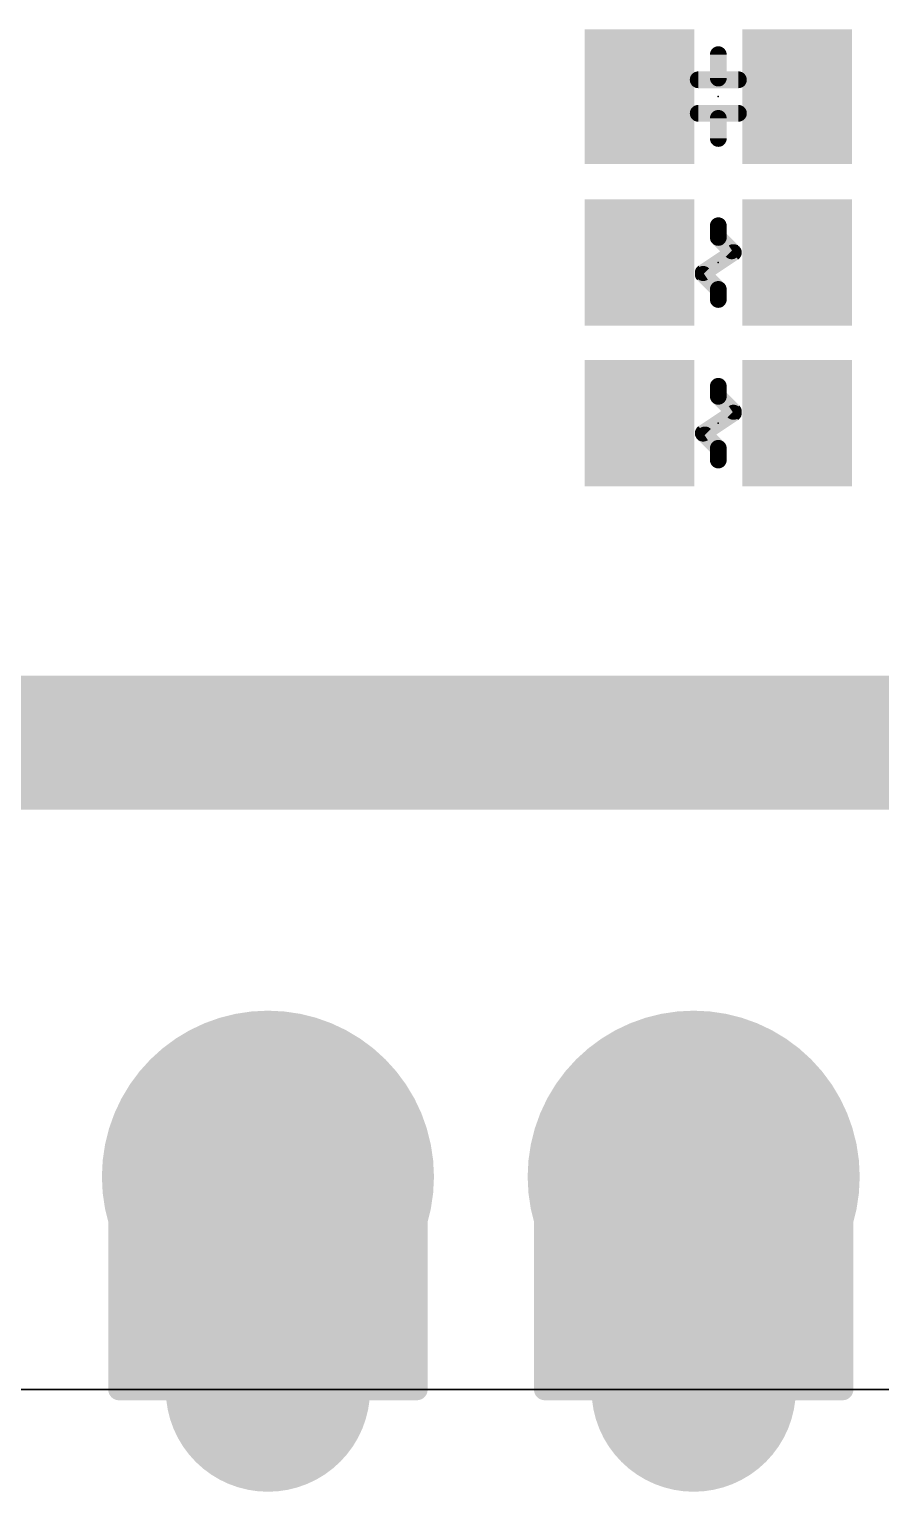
# Model space of a CAD drawing. Extents: x -6.7 to 35, y -0.6 to 30.6.
# Drawn here: x 21.44 to 26.52, y -0.61 to 8.12 of the extents above; entities that cross this region are included whole.
import ezdxf

# ---------------------------------------------------------------- set-up
doc = ezdxf.new("R2010")
doc.units = 0
for name, color, linetype in [('1', 12, 'CONTINUOUS'), ('16', 132, 'CONTINUOUS'), ('17', 110, 'CONTINUOUS'), ('20', 31, 'CONTINUOUS'), ('21', 253, 'CONTINUOUS'), ('23', 53, 'CONTINUOUS'), ('29', 253, 'CONTINUOUS'), ('30', 253, 'CONTINUOUS')]:
    doc.layers.add(name, color=color, linetype=linetype)

# ---------------------------------------------------------------- blocks, each defined once
blk = doc.blocks.new('RECT')
blk.add_solid([(-0.5, -0.5), (0.5, -0.5), (-0.5, 0.5), (0.5, 0.5)])
blk = doc.blocks.new('ROUNDP')
at = {"const_width": 0.5}
blk.add_lwpolyline([(0, -0.25, 1), (0, 0.25, 1), (0, -0.25)], format="xyb", dxfattribs=at)

msp = doc.modelspace()

# ---------------------------------------------------------------- linework, layer by layer
at = {"layer": '1', "const_width": 0.254}
for points in [[(22.5684, 1.974), (22.4367, 1.9036)], [(22.7113, 2.0174), (22.5684, 1.974)], [(22.86, 2.032), (22.7113, 2.0174)], [(23.0087, 2.0174), (22.86, 2.032)], [(23.1516, 1.974), (23.0087, 2.0174)], [(23.2833, 1.9036), (23.1516, 1.974)], [(25.1084, 1.974), (24.9767, 1.9036)], [(25.2513, 2.0174), (25.1084, 1.974)], [(25.4, 2.032), (25.2513, 2.0174)], [(25.5487, 2.0174), (25.4, 2.032)], [(25.6916, 1.974), (25.5487, 2.0174)], [(25.8233, 1.9036), (25.6916, 1.974)], [(22.4367, 1.9036), (22.3212, 1.8088)], [(23.3988, 1.8088), (23.2833, 1.9036)], [(24.9767, 1.9036), (24.8612, 1.8088)], [(25.9388, 1.8088), (25.8233, 1.9036)], [(22.3212, 1.8088), (22.2264, 1.6933)], [(23.4936, 1.6933), (23.3988, 1.8088)], [(24.8612, 1.8088), (24.7664, 1.6933)], [(26.0336, 1.6933), (25.9388, 1.8088)], [(22.2959, 1.778), (23.4241, 1.778)], [(24.8359, 1.778), (25.9641, 1.778)], [(22.2264, 1.6933), (22.156, 1.5616)], [(23.564, 1.5616), (23.4936, 1.6933)], [(24.7664, 1.6933), (24.696, 1.5616)], [(26.104, 1.5616), (26.0336, 1.6933)], [(22.156, 1.5616), (22.1126, 1.4187)], [(23.6074, 1.4187), (23.564, 1.5616)], [(24.696, 1.5616), (24.6526, 1.4187)], [(26.1474, 1.4187), (26.104, 1.5616)], [(22.1446, 1.524), (23.5754, 1.524)], [(24.6846, 1.524), (26.1154, 1.524)], [(22.1126, 1.4187), (22.098, 1.27)], [(23.622, 1.27), (23.6074, 1.4187)], [(24.6526, 1.4187), (24.638, 1.27)], [(26.162, 1.27), (26.1474, 1.4187)], [(22.098, 1.27), (22.098, 0.127)], [(22.098, 1.27), (23.622, 1.27)], [(23.622, 0.127), (23.622, 1.27)], [(24.638, 1.27), (24.638, 0.127)], [(24.638, 1.27), (26.162, 1.27)], [(26.162, 0.127), (26.162, 1.27)], [(22.098, 1.016), (23.622, 1.016)], [(24.638, 1.016), (26.162, 1.016)], [(22.098, 0.762), (23.622, 0.762)], [(24.638, 0.762), (26.162, 0.762)], [(22.098, 0.508), (23.622, 0.508)], [(24.638, 0.508), (26.162, 0.508)], [(22.098, 0.254), (23.622, 0.254)], [(24.638, 0.254), (26.162, 0.254)], [(22.098, 0.127), (23.622, 0.127)], [(24.638, 0.127), (26.162, 0.127)]]:
    msp.add_lwpolyline(points, dxfattribs=at)
at = {"layer": '1', "const_width": 0.127}
for points in [[(22.55, 2.0348, 1), (22.5868, 1.9132)], [(22.5983, 1.918, 1), (22.5385, 2.03)], [(22.7051, 2.0806, 1), (22.7176, 1.9542)], [(22.7298, 1.9566, 1), (22.6929, 2.0781)], [(22.8662, 2.0952, 1), (22.8538, 1.9688)], [(22.8662, 1.9688, 1), (22.8538, 2.0952)], [(23.0271, 2.0781, 1), (22.9902, 1.9566)], [(23.0024, 1.9542, 1), (23.0149, 2.0806)], [(23.1815, 2.03, 1), (23.1217, 1.918)], [(23.1332, 1.9132, 1), (23.17, 2.0348)], [(25.09, 2.0348, 1), (25.1268, 1.9132)], [(25.1383, 1.918, 1), (25.0785, 2.03)], [(25.2451, 2.0806, 1), (25.2576, 1.9542)], [(25.2698, 1.9566, 1), (25.2329, 2.0781)], [(25.4062, 2.0952, 1), (25.3938, 1.9688)], [(25.4062, 1.9688, 1), (25.3938, 2.0952)], [(25.5671, 2.0781, 1), (25.5302, 1.9566)], [(25.5424, 1.9542, 1), (25.5549, 2.0806)], [(25.7215, 2.03, 1), (25.6617, 1.918)], [(25.6732, 1.9132, 1), (25.71, 2.0348)], [(22.4067, 1.9596, 1), (22.4666, 1.8476)], [(22.4769, 1.8545, 1), (22.3964, 1.9527)], [(23.3236, 1.9527, 1), (23.2431, 1.8545)], [(23.2534, 1.8476, 1), (23.3133, 1.9596)], [(24.9467, 1.9596, 1), (25.0066, 1.8476)], [(25.0169, 1.8545, 1), (24.9364, 1.9527)], [(25.8636, 1.9527, 1), (25.7831, 1.8545)], [(25.7934, 1.8476, 1), (25.8533, 1.9596)], [(22.2809, 1.8579, 1), (22.3615, 1.7597)], [(22.3703, 1.7685, 1), (22.2721, 1.8491)], [(23.4479, 1.8491, 1), (23.3497, 1.7685)], [(23.3585, 1.7597, 1), (23.4391, 1.8579)], [(24.8209, 1.8579, 1), (24.9015, 1.7597)], [(24.9103, 1.7685, 1), (24.8121, 1.8491)], [(25.9879, 1.8491, 1), (25.8897, 1.7685)], [(25.8985, 1.7597, 1), (25.9791, 1.8579)], [(22.2959, 1.8415, 1), (22.2959, 1.7145)], [(23.4241, 1.7145, 1), (23.4241, 1.8415)], [(24.8359, 1.8415, 1), (24.8359, 1.7145)], [(25.9641, 1.7145, 1), (25.9641, 1.8415)], [(22.1773, 1.7336, 1), (22.2755, 1.6531)], [(22.2824, 1.6634, 1), (22.1704, 1.7233)], [(23.5496, 1.7233, 1), (23.4376, 1.6634)], [(23.4445, 1.6531, 1), (23.5427, 1.7336)], [(24.7173, 1.7336, 1), (24.8155, 1.6531)], [(24.8224, 1.6634, 1), (24.7104, 1.7233)], [(26.0896, 1.7233, 1), (25.9776, 1.6634)], [(25.9845, 1.6531, 1), (26.0827, 1.7336)], [(22.2168, 1.5432, 1), (22.0952, 1.58)], [(23.6248, 1.58, 1), (23.5032, 1.5432)], [(24.7568, 1.5432, 1), (24.6352, 1.58)], [(26.1648, 1.58, 1), (26.0432, 1.5432)], [(22.1446, 1.5875, 1), (22.1446, 1.4605)], [(22.1, 1.5915, 1), (22.212, 1.5317)], [(23.508, 1.5317, 1), (23.62, 1.5915)], [(23.5754, 1.4605, 1), (23.5754, 1.5875)], [(24.6846, 1.5875, 1), (24.6846, 1.4605)], [(24.64, 1.5915, 1), (24.752, 1.5317)], [(26.048, 1.5317, 1), (26.16, 1.5915)], [(26.1154, 1.4605, 1), (26.1154, 1.5875)], [(22.0519, 1.4371, 1), (22.1734, 1.4002)], [(22.1758, 1.4124, 1), (22.0494, 1.4249)], [(23.6706, 1.4249, 1), (23.5442, 1.4124)], [(23.5466, 1.4002, 1), (23.6681, 1.4371)], [(24.5919, 1.4371, 1), (24.7134, 1.4002)], [(24.7158, 1.4124, 1), (24.5894, 1.4249)], [(26.2106, 1.4249, 1), (26.0842, 1.4124)], [(26.0866, 1.4002, 1), (26.2081, 1.4371)], [(22.1615, 1.27, 1), (22.0345, 1.27)], [(22.098, 1.3335, 1), (22.098, 1.2065)], [(23.6855, 1.27, 1), (23.5585, 1.27)], [(23.622, 1.2065, 1), (23.622, 1.3335)], [(24.7015, 1.27, 1), (24.5745, 1.27)], [(24.638, 1.3335, 1), (24.638, 1.2065)], [(26.2255, 1.27, 1), (26.0985, 1.27)], [(26.162, 1.2065, 1), (26.162, 1.3335)], [(22.0348, 1.2762, 1), (22.1612, 1.2638)], [(23.5588, 1.2638, 1), (23.6852, 1.2762)], [(24.5748, 1.2762, 1), (24.7012, 1.2638)], [(26.0988, 1.2638, 1), (26.2252, 1.2762)], [(22.098, 1.0795, 1), (22.098, 0.9525)], [(23.622, 0.9525, 1), (23.622, 1.0795)], [(24.638, 1.0795, 1), (24.638, 0.9525)], [(26.162, 0.9525, 1), (26.162, 1.0795)], [(22.098, 0.8255, 1), (22.098, 0.6985)], [(23.622, 0.6985, 1), (23.622, 0.8255)], [(24.638, 0.8255, 1), (24.638, 0.6985)], [(26.162, 0.6985, 1), (26.162, 0.8255)], [(22.098, 0.5715, 1), (22.098, 0.4445)], [(23.622, 0.4445, 1), (23.622, 0.5715)], [(24.638, 0.5715, 1), (24.638, 0.4445)], [(26.162, 0.4445, 1), (26.162, 0.5715)], [(22.098, 0.3175, 1), (22.098, 0.1905)], [(23.622, 0.1905, 1), (23.622, 0.3175)], [(24.638, 0.3175, 1), (24.638, 0.1905)], [(26.162, 0.1905, 1), (26.162, 0.3175)], [(22.098, 0.1905, 1), (22.098, 0.0635)], [(22.0345, 0.127, 1), (22.1615, 0.127)], [(23.5585, 0.127, 1), (23.6855, 0.127)], [(23.622, 0.0635, 1), (23.622, 0.1905)], [(24.638, 0.1905, 1), (24.638, 0.0635)], [(24.5745, 0.127, 1), (24.7015, 0.127)], [(26.0985, 0.127, 1), (26.2255, 0.127)], [(26.162, 0.0635, 1), (26.162, 0.1905)]]:
    msp.add_lwpolyline(points, format="xyb", dxfattribs=at)
at = {"layer": '16', "const_width": 0.254}
for points in [[(22.5684, 1.974), (22.4367, 1.9036)], [(22.7113, 2.0174), (22.5684, 1.974)], [(22.86, 2.032), (22.7113, 2.0174)], [(23.0087, 2.0174), (22.86, 2.032)], [(23.1516, 1.974), (23.0087, 2.0174)], [(23.2833, 1.9036), (23.1516, 1.974)], [(25.1084, 1.974), (24.9767, 1.9036)], [(25.2513, 2.0174), (25.1084, 1.974)], [(25.4, 2.032), (25.2513, 2.0174)], [(25.5487, 2.0174), (25.4, 2.032)], [(25.6916, 1.974), (25.5487, 2.0174)], [(25.8233, 1.9036), (25.6916, 1.974)], [(22.4367, 1.9036), (22.3212, 1.8088)], [(23.3988, 1.8088), (23.2833, 1.9036)], [(24.9767, 1.9036), (24.8612, 1.8088)], [(25.9388, 1.8088), (25.8233, 1.9036)], [(22.3212, 1.8088), (22.2264, 1.6933)], [(23.4936, 1.6933), (23.3988, 1.8088)], [(24.8612, 1.8088), (24.7664, 1.6933)], [(26.0336, 1.6933), (25.9388, 1.8088)], [(22.2959, 1.778), (23.4241, 1.778)], [(24.8359, 1.778), (25.9641, 1.778)], [(22.2264, 1.6933), (22.156, 1.5616)], [(23.564, 1.5616), (23.4936, 1.6933)], [(24.7664, 1.6933), (24.696, 1.5616)], [(26.104, 1.5616), (26.0336, 1.6933)], [(22.156, 1.5616), (22.1126, 1.4187)], [(23.6074, 1.4187), (23.564, 1.5616)], [(24.696, 1.5616), (24.6526, 1.4187)], [(26.1474, 1.4187), (26.104, 1.5616)], [(22.1446, 1.524), (23.5754, 1.524)], [(24.6846, 1.524), (26.1154, 1.524)], [(22.1126, 1.4187), (22.098, 1.27)], [(23.622, 1.27), (23.6074, 1.4187)], [(24.6526, 1.4187), (24.638, 1.27)], [(26.162, 1.27), (26.1474, 1.4187)], [(22.098, 1.27), (22.098, 0.127)], [(22.098, 1.27), (23.622, 1.27)], [(23.622, 0.127), (23.622, 1.27)], [(24.638, 1.27), (24.638, 0.127)], [(24.638, 1.27), (26.162, 1.27)], [(26.162, 0.127), (26.162, 1.27)], [(22.098, 1.016), (23.622, 1.016)], [(24.638, 1.016), (26.162, 1.016)], [(22.098, 0.762), (23.622, 0.762)], [(24.638, 0.762), (26.162, 0.762)], [(22.098, 0.508), (23.622, 0.508)], [(24.638, 0.508), (26.162, 0.508)], [(22.098, 0.254), (23.622, 0.254)], [(24.638, 0.254), (26.162, 0.254)], [(22.098, 0.127), (23.622, 0.127)], [(24.638, 0.127), (26.162, 0.127)]]:
    msp.add_lwpolyline(points, dxfattribs=at)
at = {"layer": '16', "const_width": 0.127}
for points in [[(22.55, 2.0348, 1), (22.5868, 1.9132)], [(22.5983, 1.918, 1), (22.5385, 2.03)], [(22.7051, 2.0806, 1), (22.7176, 1.9542)], [(22.7298, 1.9566, 1), (22.6929, 2.0781)], [(22.8662, 2.0952, 1), (22.8538, 1.9688)], [(22.8662, 1.9688, 1), (22.8538, 2.0952)], [(23.0271, 2.0781, 1), (22.9902, 1.9566)], [(23.0024, 1.9542, 1), (23.0149, 2.0806)], [(23.1815, 2.03, 1), (23.1217, 1.918)], [(23.1332, 1.9132, 1), (23.17, 2.0348)], [(25.09, 2.0348, 1), (25.1268, 1.9132)], [(25.1383, 1.918, 1), (25.0785, 2.03)], [(25.2451, 2.0806, 1), (25.2576, 1.9542)], [(25.2698, 1.9566, 1), (25.2329, 2.0781)], [(25.4062, 2.0952, 1), (25.3938, 1.9688)], [(25.4062, 1.9688, 1), (25.3938, 2.0952)], [(25.5671, 2.0781, 1), (25.5302, 1.9566)], [(25.5424, 1.9542, 1), (25.5549, 2.0806)], [(25.7215, 2.03, 1), (25.6617, 1.918)], [(25.6732, 1.9132, 1), (25.71, 2.0348)], [(22.4067, 1.9596, 1), (22.4666, 1.8476)], [(22.4769, 1.8545, 1), (22.3964, 1.9527)], [(23.3236, 1.9527, 1), (23.2431, 1.8545)], [(23.2534, 1.8476, 1), (23.3133, 1.9596)], [(24.9467, 1.9596, 1), (25.0066, 1.8476)], [(25.0169, 1.8545, 1), (24.9364, 1.9527)], [(25.8636, 1.9527, 1), (25.7831, 1.8545)], [(25.7934, 1.8476, 1), (25.8533, 1.9596)], [(22.2809, 1.8579, 1), (22.3615, 1.7597)], [(22.3703, 1.7685, 1), (22.2721, 1.8491)], [(23.4479, 1.8491, 1), (23.3497, 1.7685)], [(23.3585, 1.7597, 1), (23.4391, 1.8579)], [(24.8209, 1.8579, 1), (24.9015, 1.7597)], [(24.9103, 1.7685, 1), (24.8121, 1.8491)], [(25.9879, 1.8491, 1), (25.8897, 1.7685)], [(25.8985, 1.7597, 1), (25.9791, 1.8579)], [(22.2959, 1.8415, 1), (22.2959, 1.7145)], [(23.4241, 1.7145, 1), (23.4241, 1.8415)], [(24.8359, 1.8415, 1), (24.8359, 1.7145)], [(25.9641, 1.7145, 1), (25.9641, 1.8415)], [(22.1773, 1.7336, 1), (22.2755, 1.6531)], [(22.2824, 1.6634, 1), (22.1704, 1.7233)], [(23.5496, 1.7233, 1), (23.4376, 1.6634)], [(23.4445, 1.6531, 1), (23.5427, 1.7336)], [(24.7173, 1.7336, 1), (24.8155, 1.6531)], [(24.8224, 1.6634, 1), (24.7104, 1.7233)], [(26.0896, 1.7233, 1), (25.9776, 1.6634)], [(25.9845, 1.6531, 1), (26.0827, 1.7336)], [(22.2168, 1.5432, 1), (22.0952, 1.58)], [(23.6248, 1.58, 1), (23.5032, 1.5432)], [(24.7568, 1.5432, 1), (24.6352, 1.58)], [(26.1648, 1.58, 1), (26.0432, 1.5432)], [(22.1446, 1.5875, 1), (22.1446, 1.4605)], [(22.1, 1.5915, 1), (22.212, 1.5317)], [(23.508, 1.5317, 1), (23.62, 1.5915)], [(23.5754, 1.4605, 1), (23.5754, 1.5875)], [(24.6846, 1.5875, 1), (24.6846, 1.4605)], [(24.64, 1.5915, 1), (24.752, 1.5317)], [(26.048, 1.5317, 1), (26.16, 1.5915)], [(26.1154, 1.4605, 1), (26.1154, 1.5875)], [(22.0519, 1.4371, 1), (22.1734, 1.4002)], [(22.1758, 1.4124, 1), (22.0494, 1.4249)], [(23.6706, 1.4249, 1), (23.5442, 1.4124)], [(23.5466, 1.4002, 1), (23.6681, 1.4371)], [(24.5919, 1.4371, 1), (24.7134, 1.4002)], [(24.7158, 1.4124, 1), (24.5894, 1.4249)], [(26.2106, 1.4249, 1), (26.0842, 1.4124)], [(26.0866, 1.4002, 1), (26.2081, 1.4371)], [(22.1615, 1.27, 1), (22.0345, 1.27)], [(22.098, 1.3335, 1), (22.098, 1.2065)], [(23.6855, 1.27, 1), (23.5585, 1.27)], [(23.622, 1.2065, 1), (23.622, 1.3335)], [(24.7015, 1.27, 1), (24.5745, 1.27)], [(24.638, 1.3335, 1), (24.638, 1.2065)], [(26.2255, 1.27, 1), (26.0985, 1.27)], [(26.162, 1.2065, 1), (26.162, 1.3335)], [(22.0348, 1.2762, 1), (22.1612, 1.2638)], [(23.5588, 1.2638, 1), (23.6852, 1.2762)], [(24.5748, 1.2762, 1), (24.7012, 1.2638)], [(26.0988, 1.2638, 1), (26.2252, 1.2762)], [(22.098, 1.0795, 1), (22.098, 0.9525)], [(23.622, 0.9525, 1), (23.622, 1.0795)], [(24.638, 1.0795, 1), (24.638, 0.9525)], [(26.162, 0.9525, 1), (26.162, 1.0795)], [(22.098, 0.8255, 1), (22.098, 0.6985)], [(23.622, 0.6985, 1), (23.622, 0.8255)], [(24.638, 0.8255, 1), (24.638, 0.6985)], [(26.162, 0.6985, 1), (26.162, 0.8255)], [(22.098, 0.5715, 1), (22.098, 0.4445)], [(23.622, 0.4445, 1), (23.622, 0.5715)], [(24.638, 0.5715, 1), (24.638, 0.4445)], [(26.162, 0.4445, 1), (26.162, 0.5715)], [(22.098, 0.3175, 1), (22.098, 0.1905)], [(23.622, 0.1905, 1), (23.622, 0.3175)], [(24.638, 0.3175, 1), (24.638, 0.1905)], [(26.162, 0.1905, 1), (26.162, 0.3175)], [(22.098, 0.1905, 1), (22.098, 0.0635)], [(22.0345, 0.127, 1), (22.1615, 0.127)], [(23.5585, 0.127, 1), (23.6855, 0.127)], [(23.622, 0.0635, 1), (23.622, 0.1905)], [(24.638, 0.1905, 1), (24.638, 0.0635)], [(24.5745, 0.127, 1), (24.7015, 0.127)], [(26.0985, 0.127, 1), (26.2255, 0.127)], [(26.162, 0.0635, 1), (26.162, 0.1905)]]:
    msp.add_lwpolyline(points, format="xyb", dxfattribs=at)
at = {"layer": '20', "const_width": 0.01}
msp.add_lwpolyline([(2, 0), (34, 0)], dxfattribs=at)
at = {"layer": '21', "const_width": 0.1}
for points in [[(25.5469, 7.8242), (25.5469, 7.9642)], [(25.6669, 7.8142), (25.4269, 7.8142)], [(25.6669, 7.6142), (25.4269, 7.6142)], [(25.5469, 7.5842), (25.5469, 7.4642)], [(25.5469, 6.8736), (25.5469, 6.9436)], [(25.6269, 6.7936), (25.5469, 6.8736)], [(25.6369, 6.7836), (25.4569, 6.6636)], [(25.4569, 6.6536), (25.5469, 6.5636)], [(25.5469, 6.5636), (25.5469, 6.5036)], [(25.5469, 5.9258), (25.5469, 5.9858)], [(25.6369, 5.8358), (25.5469, 5.9258)], [(25.4569, 5.7058), (25.6369, 5.8258)], [(25.4669, 5.6958), (25.5469, 5.6158)], [(25.5469, 5.6158), (25.5469, 5.5458)]]:
    msp.add_lwpolyline(points, dxfattribs=at)
at = {"layer": '21', "const_width": 0.05}
for points in [[(25.5719, 7.9642, 1), (25.5219, 7.9642)], [(25.4269, 7.8392, 1), (25.4269, 7.7892)], [(25.6669, 7.7892, 1), (25.6669, 7.8392)], [(25.5219, 7.8242, 1), (25.5719, 7.8242)], [(25.4269, 7.6392, 1), (25.4269, 7.5892)], [(25.5719, 7.5842, 1), (25.5219, 7.5842)], [(25.6669, 7.5892, 1), (25.6669, 7.6392)], [(25.5219, 7.4642, 1), (25.5719, 7.4642)], [(25.5719, 6.9436, 1), (25.5219, 6.9436)], [(25.5645, 6.8913, 1), (25.5292, 6.8559)], [(25.5219, 6.8736, 1), (25.5719, 6.8736)], [(25.6092, 6.7759, 1), (25.6445, 6.8113)], [(25.6507, 6.7628, 1), (25.623, 6.8044)], [(25.443, 6.6844, 1), (25.4707, 6.6428)], [(25.4745, 6.6713, 1), (25.4392, 6.6359)], [(25.5719, 6.5636, 1), (25.5219, 6.5636)], [(25.5292, 6.5459, 1), (25.5645, 6.5813)], [(25.5219, 6.5036, 1), (25.5719, 6.5036)], [(25.5719, 5.9858, 1), (25.5219, 5.9858)], [(25.5645, 5.9435, 1), (25.5292, 5.9081)], [(25.5219, 5.9258, 1), (25.5719, 5.9258)], [(25.6192, 5.8181, 1), (25.6545, 5.8535)], [(25.6507, 5.805, 1), (25.623, 5.8466)], [(25.443, 5.7266, 1), (25.4707, 5.685)], [(25.4845, 5.7135, 1), (25.4492, 5.6781)], [(25.5719, 5.6158, 1), (25.5219, 5.6158)], [(25.5292, 5.5981, 1), (25.5645, 5.6335)], [(25.5219, 5.5458, 1), (25.5719, 5.5458)]]:
    msp.add_lwpolyline(points, format="xyb", dxfattribs=at)
at = {"layer": '23'}
for p in [(25.5469, 7.7142), (25.5469, 6.7236), (25.5469, 5.7658)]:
    msp.add_point(p, dxfattribs=at)
at = {"layer": '29'}
for points, const_width in [([(19.558, 3.86), (28.0924, 3.86)], 0.8), ([(22.6866, 2.1419), (22.5198, 2.0913)], 0.127), ([(22.86, 2.159), (22.6866, 2.1419)], 0.127), ([(23.0334, 2.1419), (22.86, 2.159)], 0.127), ([(23.2002, 2.0913), (23.0334, 2.1419)], 0.127), ([(25.2266, 2.1419), (25.0598, 2.0913)], 0.127), ([(25.4, 2.159), (25.2266, 2.1419)], 0.127), ([(25.5734, 2.1419), (25.4, 2.159)], 0.127), ([(25.7402, 2.0913), (25.5734, 2.1419)], 0.127), ([(22.5198, 2.0913), (22.3661, 2.0092)], 0.127), ([(22.4088, 2.032), (23.3112, 2.032)], 0.127), ([(23.3539, 2.0092), (23.2002, 2.0913)], 0.127), ([(25.0598, 2.0913), (24.9061, 2.0092)], 0.127), ([(24.9488, 2.032), (25.8512, 2.032)], 0.127), ([(25.8939, 2.0092), (25.7402, 2.0913)], 0.127), ([(22.3661, 2.0092), (22.2314, 1.8986)], 0.127), ([(23.4886, 1.8986), (23.3539, 2.0092)], 0.127), ([(24.9061, 2.0092), (24.7714, 1.8986)], 0.127), ([(26.0286, 1.8986), (25.8939, 2.0092)], 0.127), ([(22.2314, 1.8986), (22.1208, 1.7639)], 0.127), ([(22.2392, 1.905), (23.4808, 1.905)], 0.127), ([(23.5992, 1.7639), (23.4886, 1.8986)], 0.127), ([(24.7714, 1.8986), (24.6608, 1.7639)], 0.127), ([(24.7792, 1.905), (26.0208, 1.905)], 0.127), ([(26.1392, 1.7639), (26.0286, 1.8986)], 0.127), ([(22.1324, 1.778), (23.5876, 1.778)], 0.127), ([(24.6724, 1.778), (26.1276, 1.778)], 0.127), ([(22.1208, 1.7639), (22.0387, 1.6102)], 0.127), ([(23.6813, 1.6102), (23.5992, 1.7639)], 0.127), ([(24.6608, 1.7639), (24.5787, 1.6102)], 0.127), ([(26.2213, 1.6102), (26.1392, 1.7639)], 0.127), ([(22.0387, 1.6102), (21.9881, 1.4434)], 0.127), ([(22.0605, 1.651), (23.6595, 1.651)], 0.127), ([(23.7319, 1.4434), (23.6813, 1.6102)], 0.127), ([(24.5787, 1.6102), (24.5281, 1.4434)], 0.127), ([(24.6005, 1.651), (26.1995, 1.651)], 0.127), ([(26.2719, 1.4434), (26.2213, 1.6102)], 0.127), ([(22.0125, 1.524), (23.7075, 1.524)], 0.127), ([(24.5525, 1.524), (26.2475, 1.524)], 0.127), ([(21.9881, 1.4434), (21.971, 1.27)], 0.127), ([(23.749, 1.27), (23.7319, 1.4434)], 0.127), ([(24.5281, 1.4434), (24.511, 1.27)], 0.127), ([(26.289, 1.27), (26.2719, 1.4434)], 0.127), ([(21.9835, 1.397), (23.7365, 1.397)], 0.127), ([(24.5235, 1.397), (26.2765, 1.397)], 0.127), ([(21.971, 1.27), (21.971, 0)], 0.127), ([(21.971, 1.27), (23.749, 1.27)], 0.127), ([(23.749, 0), (23.749, 1.27)], 0.127), ([(24.511, 1.27), (24.511, 0)], 0.127), ([(24.511, 1.27), (26.289, 1.27)], 0.127), ([(26.289, 0), (26.289, 1.27)], 0.127), ([(21.971, 1.143), (23.749, 1.143)], 0.127), ([(24.511, 1.143), (26.289, 1.143)], 0.127), ([(21.971, 1.016), (23.749, 1.016)], 0.127), ([(24.511, 1.016), (26.289, 1.016)], 0.127), ([(21.971, 0.889), (23.749, 0.889)], 0.127), ([(24.511, 0.889), (26.289, 0.889)], 0.127), ([(21.971, 0.762), (23.749, 0.762)], 0.127), ([(24.511, 0.762), (26.289, 0.762)], 0.127), ([(21.971, 0.635), (23.749, 0.635)], 0.127), ([(24.511, 0.635), (26.289, 0.635)], 0.127), ([(21.971, 0.508), (23.749, 0.508)], 0.127), ([(24.511, 0.508), (26.289, 0.508)], 0.127), ([(21.971, 0.381), (23.749, 0.381)], 0.127), ([(24.511, 0.381), (26.289, 0.381)], 0.127), ([(21.971, 0.254), (23.749, 0.254)], 0.127), ([(24.511, 0.254), (26.289, 0.254)], 0.127), ([(21.971, 0.127), (23.749, 0.127)], 0.127), ([(24.511, 0.127), (26.289, 0.127)], 0.127), ([(21.971, 0), (23.749, 0)], 0.127), ([(21.971, 0), (23.749, 0)], 0.127), ([(24.511, 0), (26.289, 0)], 0.127), ([(24.511, 0), (26.289, 0)], 0.127)]:
    msp.add_lwpolyline(points, dxfattribs=dict(at, const_width=const_width))
at = {"layer": '29', "const_width": 0.0635}
for points in [[(22.6835, 2.1735, 1), (22.6897, 2.1103)], [(22.6958, 2.1115, 1), (22.6773, 2.1723)], [(22.8631, 2.1906, 1), (22.8569, 2.1274)], [(22.8631, 2.1274, 1), (22.8569, 2.1906)], [(23.0427, 2.1723, 1), (23.0242, 2.1115)], [(23.0303, 2.1103, 1), (23.0365, 2.1735)], [(25.2235, 2.1735, 1), (25.2297, 2.1103)], [(25.2358, 2.1115, 1), (25.2173, 2.1723)], [(25.4031, 2.1906, 1), (25.3969, 2.1274)], [(25.4031, 2.1274, 1), (25.3969, 2.1906)], [(25.5827, 2.1723, 1), (25.5642, 2.1115)], [(25.5703, 2.1103, 1), (25.5765, 2.1735)], [(22.4088, 2.0638, 1), (22.4088, 2.0002)], [(22.5106, 2.1217, 1), (22.529, 2.0609)], [(22.5348, 2.0633, 1), (22.5048, 2.1193)], [(23.2152, 2.1193, 1), (23.1852, 2.0633)], [(23.191, 2.0609, 1), (23.2094, 2.1217)], [(23.3112, 2.0002, 1), (23.3112, 2.0638)], [(24.9488, 2.0638, 1), (24.9488, 2.0002)], [(25.0506, 2.1217, 1), (25.069, 2.0609)], [(25.0748, 2.0633, 1), (25.0448, 2.1193)], [(25.7552, 2.1193, 1), (25.7252, 2.0633)], [(25.731, 2.0609, 1), (25.7494, 2.1217)], [(25.8512, 2.0002, 1), (25.8512, 2.0638)], [(22.3511, 2.0372, 1), (22.3811, 1.9812)], [(22.3862, 1.9846, 1), (22.346, 2.0337)], [(23.374, 2.0337, 1), (23.3338, 1.9846)], [(23.3389, 1.9812, 1), (23.3689, 2.0372)], [(24.8911, 2.0372, 1), (24.9211, 1.9812)], [(24.9262, 1.9846, 1), (24.886, 2.0337)], [(25.914, 2.0337, 1), (25.8738, 1.9846)], [(25.8789, 1.9812, 1), (25.9089, 2.0372)], [(22.2112, 1.9232, 1), (22.2515, 1.8741)], [(22.2559, 1.8785, 1), (22.2068, 1.9188)], [(22.2392, 1.9367, 1), (22.2392, 1.8733)], [(23.5132, 1.9188, 1), (23.4641, 1.8785)], [(23.4685, 1.8741, 1), (23.5088, 1.9232)], [(23.4808, 1.8733, 1), (23.4808, 1.9367)], [(24.7512, 1.9232, 1), (24.7915, 1.8741)], [(24.7959, 1.8785, 1), (24.7468, 1.9188)], [(24.7792, 1.9367, 1), (24.7792, 1.8733)], [(26.0532, 1.9188, 1), (26.0041, 1.8785)], [(26.0085, 1.8741, 1), (26.0488, 1.9232)], [(26.0208, 1.8733, 1), (26.0208, 1.9367)], [(22.1324, 1.8097, 1), (22.1324, 1.7463)], [(23.5876, 1.7463, 1), (23.5876, 1.8097)], [(24.6724, 1.8097, 1), (24.6724, 1.7463)], [(26.1276, 1.7463, 1), (26.1276, 1.8097)], [(22.0963, 1.784, 1), (22.1454, 1.7438)], [(22.1488, 1.7489, 1), (22.0928, 1.7789)], [(23.6272, 1.7789, 1), (23.5712, 1.7489)], [(23.5746, 1.7438, 1), (23.6237, 1.784)], [(24.6363, 1.784, 1), (24.6854, 1.7438)], [(24.6888, 1.7489, 1), (24.6328, 1.7789)], [(26.1672, 1.7789, 1), (26.1112, 1.7489)], [(26.1146, 1.7438, 1), (26.1637, 1.784)], [(22.0691, 1.601, 1), (22.0083, 1.6194)], [(22.0605, 1.6827, 1), (22.0605, 1.6193)], [(23.7117, 1.6194, 1), (23.6509, 1.601)], [(23.6595, 1.6193, 1), (23.6595, 1.6827)], [(24.6091, 1.601, 1), (24.5483, 1.6194)], [(24.6005, 1.6827, 1), (24.6005, 1.6193)], [(26.2517, 1.6194, 1), (26.1909, 1.601)], [(26.1995, 1.6193, 1), (26.1995, 1.6827)], [(22.0125, 1.5557, 1), (22.0125, 1.4923)], [(22.0107, 1.6252, 1), (22.0667, 1.5952)], [(23.6533, 1.5952, 1), (23.7093, 1.6252)], [(23.7075, 1.4923, 1), (23.7075, 1.5557)], [(24.5525, 1.5557, 1), (24.5525, 1.4923)], [(24.5507, 1.6252, 1), (24.6067, 1.5952)], [(26.1933, 1.5952, 1), (26.2493, 1.6252)], [(26.2475, 1.4923, 1), (26.2475, 1.5557)], [(21.9577, 1.4527, 1), (22.0185, 1.4342)], [(22.0197, 1.4403, 1), (21.9565, 1.4465)], [(23.7635, 1.4465, 1), (23.7003, 1.4403)], [(23.7015, 1.4342, 1), (23.7623, 1.4527)], [(24.4977, 1.4527, 1), (24.5585, 1.4342)], [(24.5597, 1.4403, 1), (24.4965, 1.4465)], [(26.3035, 1.4465, 1), (26.2403, 1.4403)], [(26.2415, 1.4342, 1), (26.3023, 1.4527)], [(21.9835, 1.4287, 1), (21.9835, 1.3653)], [(23.7365, 1.3653, 1), (23.7365, 1.4287)], [(24.5235, 1.4287, 1), (24.5235, 1.3653)], [(26.2765, 1.3653, 1), (26.2765, 1.4287)], [(22.0027, 1.27, 1), (21.9393, 1.27)], [(21.971, 1.3017, 1), (21.971, 1.2383)], [(23.7808, 1.27, 1), (23.7173, 1.27)], [(23.749, 1.2383, 1), (23.749, 1.3017)], [(24.5428, 1.27, 1), (24.4793, 1.27)], [(24.511, 1.3017, 1), (24.511, 1.2383)], [(26.3208, 1.27, 1), (26.2573, 1.27)], [(26.289, 1.2383, 1), (26.289, 1.3017)], [(21.9394, 1.2731, 1), (22.0026, 1.2669)], [(23.7174, 1.2669, 1), (23.7806, 1.2731)], [(24.4794, 1.2731, 1), (24.5426, 1.2669)], [(26.2574, 1.2669, 1), (26.3206, 1.2731)], [(21.971, 1.1747, 1), (21.971, 1.1113)], [(23.749, 1.1113, 1), (23.749, 1.1747)], [(24.511, 1.1747, 1), (24.511, 1.1113)], [(26.289, 1.1113, 1), (26.289, 1.1747)], [(21.971, 1.0477, 1), (21.971, 0.9843)], [(23.749, 0.9843, 1), (23.749, 1.0477)], [(24.511, 1.0477, 1), (24.511, 0.9843)], [(26.289, 0.9843, 1), (26.289, 1.0477)], [(21.971, 0.9207, 1), (21.971, 0.8573)], [(23.749, 0.8573, 1), (23.749, 0.9207)], [(24.511, 0.9207, 1), (24.511, 0.8573)], [(26.289, 0.8573, 1), (26.289, 0.9207)], [(21.971, 0.7937, 1), (21.971, 0.7303)], [(23.749, 0.7303, 1), (23.749, 0.7937)], [(24.511, 0.7937, 1), (24.511, 0.7303)], [(26.289, 0.7303, 1), (26.289, 0.7937)], [(21.971, 0.6667, 1), (21.971, 0.6033)], [(23.749, 0.6033, 1), (23.749, 0.6667)], [(24.511, 0.6667, 1), (24.511, 0.6033)], [(26.289, 0.6033, 1), (26.289, 0.6667)], [(21.971, 0.5397, 1), (21.971, 0.4763)], [(23.749, 0.4763, 1), (23.749, 0.5397)], [(24.511, 0.5397, 1), (24.511, 0.4763)], [(26.289, 0.4763, 1), (26.289, 0.5397)], [(21.971, 0.4128, 1), (21.971, 0.3493)], [(23.749, 0.3493, 1), (23.749, 0.4128)], [(24.511, 0.4128, 1), (24.511, 0.3493)], [(26.289, 0.3493, 1), (26.289, 0.4128)], [(21.971, 0.2858, 1), (21.971, 0.2223)], [(23.749, 0.2223, 1), (23.749, 0.2858)], [(24.511, 0.2858, 1), (24.511, 0.2223)], [(26.289, 0.2223, 1), (26.289, 0.2858)], [(21.971, 0.1588, 1), (21.971, 0.0953)], [(23.749, 0.0953, 1), (23.749, 0.1588)], [(24.511, 0.1588, 1), (24.511, 0.0953)], [(26.289, 0.0953, 1), (26.289, 0.1588)], [(21.971, 0.0318, 1), (21.971, -0.0318)], [(21.971, 0.0318, 1), (21.971, -0.0318)], [(21.9393, 0, 1), (22.0027, 0)], [(23.7173, 0, 1), (23.7808, 0)], [(23.749, -0.0318, 1), (23.749, 0.0318)], [(23.749, -0.0318, 1), (23.749, 0.0318)], [(24.511, 0.0318, 1), (24.511, -0.0318)], [(24.511, 0.0318, 1), (24.511, -0.0318)], [(24.4793, 0, 1), (24.5428, 0)], [(26.2573, 0, 1), (26.3208, 0)], [(26.289, -0.0318, 1), (26.289, 0.0318)], [(26.289, -0.0318, 1), (26.289, 0.0318)]]:
    msp.add_lwpolyline(points, format="xyb", dxfattribs=at)
at = {"layer": '30', "const_width": 0.127}
for points in [[(22.6866, 2.1419), (22.5198, 2.0913)], [(22.86, 2.159), (22.6866, 2.1419)], [(23.0334, 2.1419), (22.86, 2.159)], [(23.2002, 2.0913), (23.0334, 2.1419)], [(25.2266, 2.1419), (25.0598, 2.0913)], [(25.4, 2.159), (25.2266, 2.1419)], [(25.5734, 2.1419), (25.4, 2.159)], [(25.7402, 2.0913), (25.5734, 2.1419)], [(22.5198, 2.0913), (22.3661, 2.0092)], [(22.4088, 2.032), (23.3112, 2.032)], [(23.3539, 2.0092), (23.2002, 2.0913)], [(25.0598, 2.0913), (24.9061, 2.0092)], [(24.9488, 2.032), (25.8512, 2.032)], [(25.8939, 2.0092), (25.7402, 2.0913)], [(22.3661, 2.0092), (22.2314, 1.8986)], [(23.4886, 1.8986), (23.3539, 2.0092)], [(24.9061, 2.0092), (24.7714, 1.8986)], [(26.0286, 1.8986), (25.8939, 2.0092)], [(22.2314, 1.8986), (22.1208, 1.7639)], [(22.2392, 1.905), (23.4808, 1.905)], [(23.5992, 1.7639), (23.4886, 1.8986)], [(24.7714, 1.8986), (24.6608, 1.7639)], [(24.7792, 1.905), (26.0208, 1.905)], [(26.1392, 1.7639), (26.0286, 1.8986)], [(22.1324, 1.778), (23.5876, 1.778)], [(24.6724, 1.778), (26.1276, 1.778)], [(22.1208, 1.7639), (22.0387, 1.6102)], [(23.6813, 1.6102), (23.5992, 1.7639)], [(24.6608, 1.7639), (24.5787, 1.6102)], [(26.2213, 1.6102), (26.1392, 1.7639)], [(22.0387, 1.6102), (21.9881, 1.4434)], [(22.0605, 1.651), (23.6595, 1.651)], [(23.7319, 1.4434), (23.6813, 1.6102)], [(24.5787, 1.6102), (24.5281, 1.4434)], [(24.6005, 1.651), (26.1995, 1.651)], [(26.2719, 1.4434), (26.2213, 1.6102)], [(22.0125, 1.524), (23.7075, 1.524)], [(24.5525, 1.524), (26.2475, 1.524)], [(21.9881, 1.4434), (21.971, 1.27)], [(23.749, 1.27), (23.7319, 1.4434)], [(24.5281, 1.4434), (24.511, 1.27)], [(26.289, 1.27), (26.2719, 1.4434)], [(21.9835, 1.397), (23.7365, 1.397)], [(24.5235, 1.397), (26.2765, 1.397)], [(21.971, 1.27), (21.971, 0)], [(21.971, 1.27), (23.749, 1.27)], [(23.749, 0), (23.749, 1.27)], [(24.511, 1.27), (24.511, 0)], [(24.511, 1.27), (26.289, 1.27)], [(26.289, 0), (26.289, 1.27)], [(21.971, 1.143), (23.749, 1.143)], [(24.511, 1.143), (26.289, 1.143)], [(21.971, 1.016), (23.749, 1.016)], [(24.511, 1.016), (26.289, 1.016)], [(21.971, 0.889), (23.749, 0.889)], [(24.511, 0.889), (26.289, 0.889)], [(21.971, 0.762), (23.749, 0.762)], [(24.511, 0.762), (26.289, 0.762)], [(21.971, 0.635), (23.749, 0.635)], [(24.511, 0.635), (26.289, 0.635)], [(21.971, 0.508), (23.749, 0.508)], [(24.511, 0.508), (26.289, 0.508)], [(21.971, 0.381), (23.749, 0.381)], [(24.511, 0.381), (26.289, 0.381)], [(21.971, 0.254), (23.749, 0.254)], [(24.511, 0.254), (26.289, 0.254)], [(21.971, 0.127), (23.749, 0.127)], [(24.511, 0.127), (26.289, 0.127)], [(21.971, 0), (23.749, 0)], [(21.971, 0), (23.749, 0)], [(24.511, 0), (26.289, 0)], [(24.511, 0), (26.289, 0)]]:
    msp.add_lwpolyline(points, dxfattribs=at)
at = {"layer": '30', "const_width": 0.0635}
for points in [[(22.6835, 2.1735, 1), (22.6897, 2.1103)], [(22.6958, 2.1115, 1), (22.6773, 2.1723)], [(22.8631, 2.1906, 1), (22.8569, 2.1274)], [(22.8631, 2.1274, 1), (22.8569, 2.1906)], [(23.0427, 2.1723, 1), (23.0242, 2.1115)], [(23.0303, 2.1103, 1), (23.0365, 2.1735)], [(25.2235, 2.1735, 1), (25.2297, 2.1103)], [(25.2358, 2.1115, 1), (25.2173, 2.1723)], [(25.4031, 2.1906, 1), (25.3969, 2.1274)], [(25.4031, 2.1274, 1), (25.3969, 2.1906)], [(25.5827, 2.1723, 1), (25.5642, 2.1115)], [(25.5703, 2.1103, 1), (25.5765, 2.1735)], [(22.4088, 2.0638, 1), (22.4088, 2.0002)], [(22.5106, 2.1217, 1), (22.529, 2.0609)], [(22.5348, 2.0633, 1), (22.5048, 2.1193)], [(23.2152, 2.1193, 1), (23.1852, 2.0633)], [(23.191, 2.0609, 1), (23.2094, 2.1217)], [(23.3112, 2.0002, 1), (23.3112, 2.0638)], [(24.9488, 2.0638, 1), (24.9488, 2.0002)], [(25.0506, 2.1217, 1), (25.069, 2.0609)], [(25.0748, 2.0633, 1), (25.0448, 2.1193)], [(25.7552, 2.1193, 1), (25.7252, 2.0633)], [(25.731, 2.0609, 1), (25.7494, 2.1217)], [(25.8512, 2.0002, 1), (25.8512, 2.0638)], [(22.3511, 2.0372, 1), (22.3811, 1.9812)], [(22.3862, 1.9846, 1), (22.346, 2.0337)], [(23.374, 2.0337, 1), (23.3338, 1.9846)], [(23.3389, 1.9812, 1), (23.3689, 2.0372)], [(24.8911, 2.0372, 1), (24.9211, 1.9812)], [(24.9262, 1.9846, 1), (24.886, 2.0337)], [(25.914, 2.0337, 1), (25.8738, 1.9846)], [(25.8789, 1.9812, 1), (25.9089, 2.0372)], [(22.2112, 1.9232, 1), (22.2515, 1.8741)], [(22.2559, 1.8785, 1), (22.2068, 1.9188)], [(22.2392, 1.9367, 1), (22.2392, 1.8733)], [(23.5132, 1.9188, 1), (23.4641, 1.8785)], [(23.4685, 1.8741, 1), (23.5088, 1.9232)], [(23.4808, 1.8733, 1), (23.4808, 1.9367)], [(24.7512, 1.9232, 1), (24.7915, 1.8741)], [(24.7959, 1.8785, 1), (24.7468, 1.9188)], [(24.7792, 1.9367, 1), (24.7792, 1.8733)], [(26.0532, 1.9188, 1), (26.0041, 1.8785)], [(26.0085, 1.8741, 1), (26.0488, 1.9232)], [(26.0208, 1.8733, 1), (26.0208, 1.9367)], [(22.1324, 1.8097, 1), (22.1324, 1.7463)], [(23.5876, 1.7463, 1), (23.5876, 1.8097)], [(24.6724, 1.8097, 1), (24.6724, 1.7463)], [(26.1276, 1.7463, 1), (26.1276, 1.8097)], [(22.0963, 1.784, 1), (22.1454, 1.7438)], [(22.1488, 1.7489, 1), (22.0928, 1.7789)], [(23.6272, 1.7789, 1), (23.5712, 1.7489)], [(23.5746, 1.7438, 1), (23.6237, 1.784)], [(24.6363, 1.784, 1), (24.6854, 1.7438)], [(24.6888, 1.7489, 1), (24.6328, 1.7789)], [(26.1672, 1.7789, 1), (26.1112, 1.7489)], [(26.1146, 1.7438, 1), (26.1637, 1.784)], [(22.0691, 1.601, 1), (22.0083, 1.6194)], [(22.0605, 1.6827, 1), (22.0605, 1.6193)], [(23.7117, 1.6194, 1), (23.6509, 1.601)], [(23.6595, 1.6193, 1), (23.6595, 1.6827)], [(24.6091, 1.601, 1), (24.5483, 1.6194)], [(24.6005, 1.6827, 1), (24.6005, 1.6193)], [(26.2517, 1.6194, 1), (26.1909, 1.601)], [(26.1995, 1.6193, 1), (26.1995, 1.6827)], [(22.0125, 1.5557, 1), (22.0125, 1.4923)], [(22.0107, 1.6252, 1), (22.0667, 1.5952)], [(23.6533, 1.5952, 1), (23.7093, 1.6252)], [(23.7075, 1.4923, 1), (23.7075, 1.5557)], [(24.5525, 1.5557, 1), (24.5525, 1.4923)], [(24.5507, 1.6252, 1), (24.6067, 1.5952)], [(26.1933, 1.5952, 1), (26.2493, 1.6252)], [(26.2475, 1.4923, 1), (26.2475, 1.5557)], [(21.9577, 1.4527, 1), (22.0185, 1.4342)], [(22.0197, 1.4403, 1), (21.9565, 1.4465)], [(23.7635, 1.4465, 1), (23.7003, 1.4403)], [(23.7015, 1.4342, 1), (23.7623, 1.4527)], [(24.4977, 1.4527, 1), (24.5585, 1.4342)], [(24.5597, 1.4403, 1), (24.4965, 1.4465)], [(26.3035, 1.4465, 1), (26.2403, 1.4403)], [(26.2415, 1.4342, 1), (26.3023, 1.4527)], [(21.9835, 1.4287, 1), (21.9835, 1.3653)], [(23.7365, 1.3653, 1), (23.7365, 1.4287)], [(24.5235, 1.4287, 1), (24.5235, 1.3653)], [(26.2765, 1.3653, 1), (26.2765, 1.4287)], [(22.0027, 1.27, 1), (21.9393, 1.27)], [(21.971, 1.3017, 1), (21.971, 1.2383)], [(23.7808, 1.27, 1), (23.7173, 1.27)], [(23.749, 1.2383, 1), (23.749, 1.3017)], [(24.5428, 1.27, 1), (24.4793, 1.27)], [(24.511, 1.3017, 1), (24.511, 1.2383)], [(26.3208, 1.27, 1), (26.2573, 1.27)], [(26.289, 1.2383, 1), (26.289, 1.3017)], [(21.9394, 1.2731, 1), (22.0026, 1.2669)], [(23.7174, 1.2669, 1), (23.7806, 1.2731)], [(24.4794, 1.2731, 1), (24.5426, 1.2669)], [(26.2574, 1.2669, 1), (26.3206, 1.2731)], [(21.971, 1.1747, 1), (21.971, 1.1113)], [(23.749, 1.1113, 1), (23.749, 1.1747)], [(24.511, 1.1747, 1), (24.511, 1.1113)], [(26.289, 1.1113, 1), (26.289, 1.1747)], [(21.971, 1.0477, 1), (21.971, 0.9843)], [(23.749, 0.9843, 1), (23.749, 1.0477)], [(24.511, 1.0477, 1), (24.511, 0.9843)], [(26.289, 0.9843, 1), (26.289, 1.0477)], [(21.971, 0.9207, 1), (21.971, 0.8573)], [(23.749, 0.8573, 1), (23.749, 0.9207)], [(24.511, 0.9207, 1), (24.511, 0.8573)], [(26.289, 0.8573, 1), (26.289, 0.9207)], [(21.971, 0.7937, 1), (21.971, 0.7303)], [(23.749, 0.7303, 1), (23.749, 0.7937)], [(24.511, 0.7937, 1), (24.511, 0.7303)], [(26.289, 0.7303, 1), (26.289, 0.7937)], [(21.971, 0.6667, 1), (21.971, 0.6033)], [(23.749, 0.6033, 1), (23.749, 0.6667)], [(24.511, 0.6667, 1), (24.511, 0.6033)], [(26.289, 0.6033, 1), (26.289, 0.6667)], [(21.971, 0.5397, 1), (21.971, 0.4763)], [(23.749, 0.4763, 1), (23.749, 0.5397)], [(24.511, 0.5397, 1), (24.511, 0.4763)], [(26.289, 0.4763, 1), (26.289, 0.5397)], [(21.971, 0.4128, 1), (21.971, 0.3493)], [(23.749, 0.3493, 1), (23.749, 0.4128)], [(24.511, 0.4128, 1), (24.511, 0.3493)], [(26.289, 0.3493, 1), (26.289, 0.4128)], [(21.971, 0.2858, 1), (21.971, 0.2223)], [(23.749, 0.2223, 1), (23.749, 0.2858)], [(24.511, 0.2858, 1), (24.511, 0.2223)], [(26.289, 0.2223, 1), (26.289, 0.2858)], [(21.971, 0.1588, 1), (21.971, 0.0953)], [(23.749, 0.0953, 1), (23.749, 0.1588)], [(24.511, 0.1588, 1), (24.511, 0.0953)], [(26.289, 0.0953, 1), (26.289, 0.1588)], [(21.971, 0.0318, 1), (21.971, -0.0318)], [(21.971, 0.0318, 1), (21.971, -0.0318)], [(21.9393, 0, 1), (22.0027, 0)], [(23.7173, 0, 1), (23.7808, 0)], [(23.749, -0.0318, 1), (23.749, 0.0318)], [(23.749, -0.0318, 1), (23.749, 0.0318)], [(24.511, 0.0318, 1), (24.511, -0.0318)], [(24.511, 0.0318, 1), (24.511, -0.0318)], [(24.4793, 0, 1), (24.5428, 0)], [(26.2573, 0, 1), (26.3208, 0)], [(26.289, -0.0318, 1), (26.289, 0.0318)], [(26.289, -0.0318, 1), (26.289, 0.0318)]]:
    msp.add_lwpolyline(points, format="xyb", dxfattribs=at)

# ---------------------------------------------------------------- block references
at = {"layer": '1', "xscale": 0.45, "rotation": 180}
for p, yscale in [((25.0769, 7.7142), 0.6), ((26.0169, 7.7142), 0.6), ((25.0769, 5.7658), 0.55), ((26.0169, 5.7658), 0.55)]:
    msp.add_blockref('RECT', p, dxfattribs=dict(at, yscale=yscale))
at = {"layer": '1', "xscale": 0.45, "yscale": 0.55}
for p in [(25.0769, 6.7236), (26.0169, 6.7236)]:
    msp.add_blockref('RECT', p, dxfattribs=at)
at = {"layer": '17', "rotation": 270}
for p, xscale, yscale in [((22.86, 1.27), 1.778, 1.778), ((22.86, 1.27), 1.778, 1.778), ((25.4, 1.27), 1.778, 1.778), ((25.4, 1.27), 1.778, 1.778), ((22.86, 0), 1.016, 1.016), ((22.86, 0), 1.016, 1.016), ((25.4, 0), 1.016, 1.016), ((25.4, 0), 1.016, 1.016)]:
    msp.add_blockref('ROUNDP', p, dxfattribs=dict(at, xscale=xscale, yscale=yscale))
at = {"layer": '29'}
for name, p, xscale, yscale, rotation in [('RECT', (25.0769, 7.7142), 0.6532, 0.8032, 180), ('RECT', (26.0169, 7.7142), 0.6532, 0.8032, 180), ('RECT', (25.0769, 5.7658), 0.6532, 0.7532, 180), ('RECT', (26.0169, 5.7658), 0.6532, 0.7532, 180), ('ROUNDP', (22.86, 1.27), 1.9812, 1.9812, 270), ('ROUNDP', (25.4, 1.27), 1.9812, 1.9812, 270), ('ROUNDP', (22.86, 0), 1.2192, 1.2192, 270), ('ROUNDP', (25.4, 0), 1.2192, 1.2192, 270)]:
    msp.add_blockref(name, p, dxfattribs=dict(at, xscale=xscale, yscale=yscale, rotation=rotation))
at = {"layer": '29', "xscale": 0.6532, "yscale": 0.7532}
for p in [(25.0769, 6.7236), (26.0169, 6.7236)]:
    msp.add_blockref('RECT', p, dxfattribs=at)
at = {"layer": '30', "rotation": 270}
for p, xscale, yscale in [((22.86, 1.27), 1.9812, 1.9812), ((25.4, 1.27), 1.9812, 1.9812), ((22.86, 0), 1.2192, 1.2192), ((25.4, 0), 1.2192, 1.2192)]:
    msp.add_blockref('ROUNDP', p, dxfattribs=dict(at, xscale=xscale, yscale=yscale))

doc.saveas('drawing.dxf')
